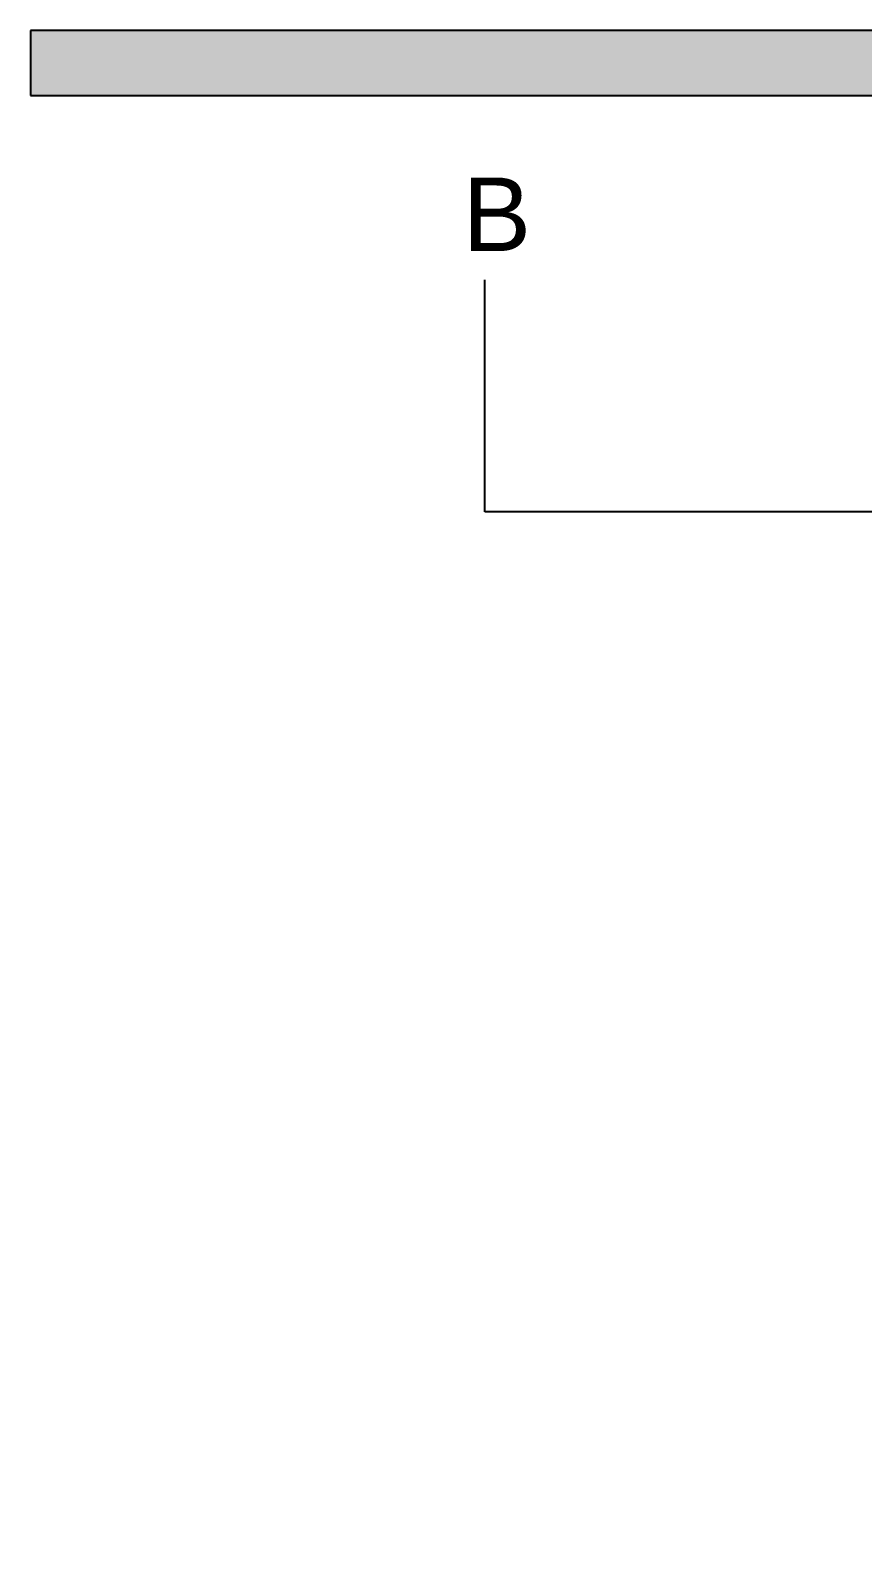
# Model space of a CAD drawing. Header units: feet. Extents: x 600 to 2744, y 411 to 1435.
# Drawn here: x 894.1 to 996.5, y 912.8 to 1100.2 of the extents above; entities that cross this region are included whole.
import ezdxf

# ---------------------------------------------------------------- set-up
doc = ezdxf.new("R2010")
doc.units = ezdxf.units.FT
doc.styles.get("Standard").update_dxf_attribs({"font": 'arial.ttf'})

msp = doc.modelspace()

# ---------------------------------------------------------------- hatches: boundary and pattern name
at = {"true_color": 0x000000, "transparency": 33554687}
h = msp.add_hatch(color=18, dxfattribs=at)
h.dxf.hatch_style = 1
h.paths.add_polyline_path([(1141.1, 1100.18), (894.1, 1100.18), (894.1, 1092.18), (999.27, 1092.18), (1133.38, 1092.18), (1133.38, 1092.45), (1141.1, 1092.45)])
h.paths.add_polyline_path([(1141.1, 1092.18), (1133.38, 1092.18), (1133.38, 1068.45), (1133.38, 1009.39), (1141.1, 1009.39)])
h.paths.add_polyline_path([(1141.1, 943.72), (1133.38, 943.72), (1133.38, 920.54), (1141.1, 920.54)])
h.paths.add_polyline_path([(1141.1, 920.54), (1133.38, 920.54), (1133.38, 912.81), (1141.1, 912.81)])
h.paths.add_polyline_path([(1133.38, 920.54), (1110.2, 920.54), (1110.2, 912.81), (1133.38, 912.81)])
h.paths.add_polyline_path([(1044.54, 920.54), (1003.14, 920.54), (1003.14, 912.81), (1044.54, 912.81)])
h.paths.add_polyline_path([(1003.14, 1054.18), (999.27, 1054.18), (999.27, 912.81), (1003.14, 912.81), (1003.14, 920.54)])

# ---------------------------------------------------------------- linework, layer by layer
for p, q in [((1141.1, 1100.18), (894.1, 1100.18)), ((894.1, 1100.18), (894.1, 1092.18)), ((894.1, 1092.18), (999.27, 1092.18))]:
    msp.add_line(p, q)
at = {"color": 18, "true_color": 0x000000}
for p, q in [((950, 1040.97), (950, 1069.52)), ((1169.51, 1040.97), (950, 1040.97))]:
    msp.add_line(p, q, dxfattribs=at)

# ---------------------------------------------------------------- texts
at = {"color": 18, "true_color": 0x000000, "insert": (947.25, 1082.09), "char_height": 9.05, "attachment_point": 1}
msp.add_mtext_dynamic_manual_height_columns('B', width=41.4657, gutter_width=45.26, heights=[0], dxfattribs=at)

doc.saveas('drawing.dxf')
